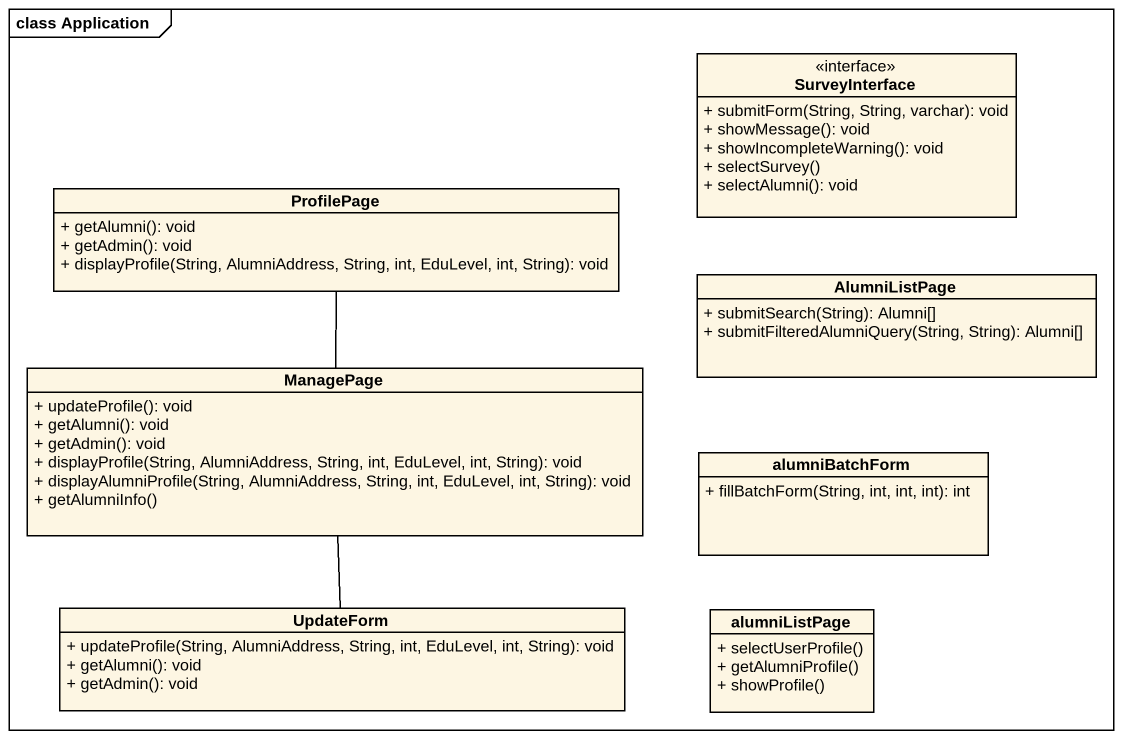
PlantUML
@startuml
mainframe class Application
hide circle
hide empty members
skinparam classAttributeIconSize 0
class SurveyInterface <<interface>> {
  + submitForm(String, String, varchar): void
  + showMessage(): void
  + showIncompleteWarning(): void
  + selectSurvey()
  + selectAlumni(): void
}
class ProfilePage {
  + getAlumni(): void
  + getAdmin(): void
  + displayProfile(String, AlumniAddress, String, int, EduLevel, int, String): void
}
class AlumniListPage {
  + submitSearch(String): Alumni[]
  + submitFilteredAlumniQuery(String, String): Alumni[]
}
class ManagePage {
  + updateProfile(): void
  + getAlumni(): void
  + getAdmin(): void
  + displayProfile(String, AlumniAddress, String, int, EduLevel, int, String): void
  + displayAlumniProfile(String, AlumniAddress, String, int, EduLevel, int, String): void
  + getAlumniInfo()
}
class alumniBatchForm {
  + fillBatchForm(String, int, int, int): int
}
class UpdateForm {
  + updateProfile(String, AlumniAddress, String, int, EduLevel, int, String): void
  + getAlumni(): void
  + getAdmin(): void
}
class alumniListPage {
  + selectUserProfile()
  + getAlumniProfile()
  + showProfile()
}
ManagePage -up- ProfilePage
ManagePage -- UpdateForm
@enduml
